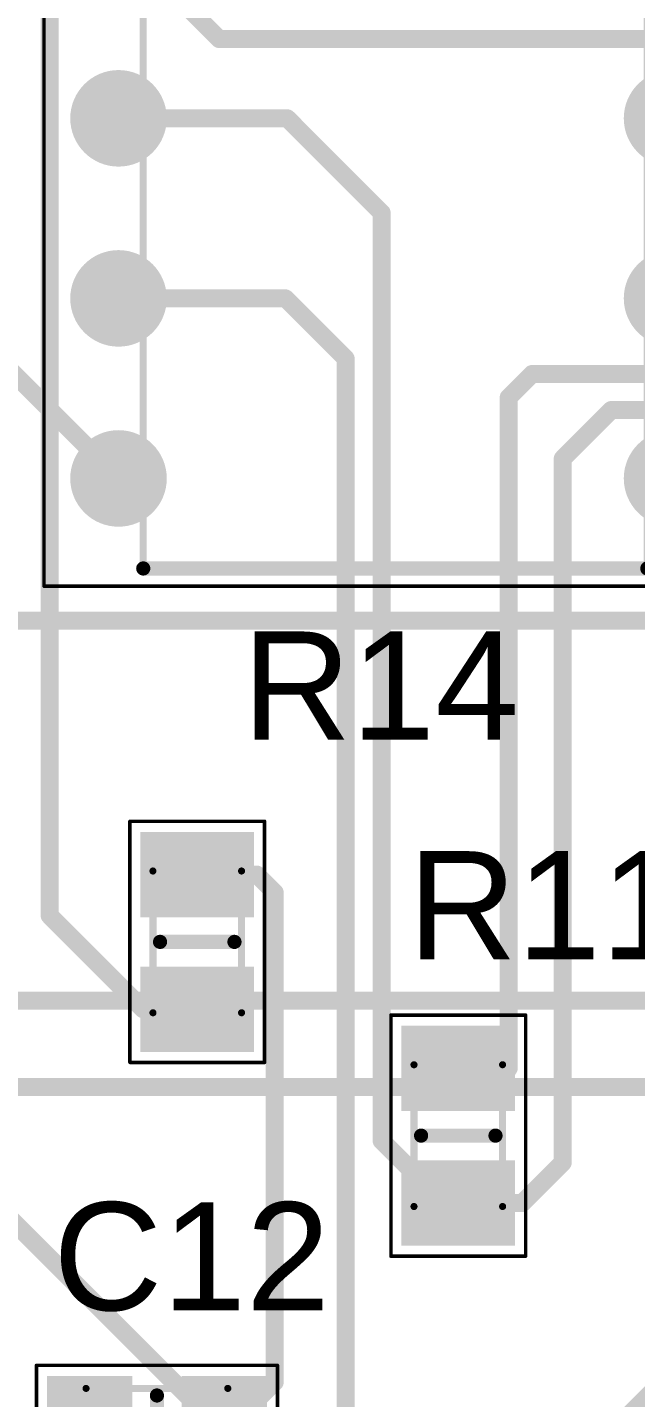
# Model space of a CAD drawing. Header units: millimetres. Extents: x 0.4 to 91.7, y 1.2 to 85.6.
# Drawn here: x 69.49 to 78.07, y 21.07 to 40.4 of the extents above; entities that cross this region are included whole.
import ezdxf

# ---------------------------------------------------------------- set-up
doc = ezdxf.new("R2010")
doc.units = ezdxf.units.MM
for name, color, linetype in [('BottomLayer', 5, 'Continuous'), ('BottomSolder', 6, 'Continuous'), ('Mechanical13', 56, 'Continuous'), ('Mechanical15', 56, 'Continuous'), ('MultiLayer', 9, 'Continuous'), ('PadHoleLayer', 156, 'Continuous'), ('TopLayer', 1, 'Continuous'), ('TopOverlay', 2, 'Continuous'), ('TopPaste', 8, 'Continuous'), ('TopSolder', 216, 'Continuous')]:
    doc.layers.add(name, color=color, linetype=linetype)
doc.styles.add('Arial', font='arial.ttf', dxfattribs={"height": 0.2})

# ---------------------------------------------------------------- blocks, each defined once
blk = doc.blocks.new('0805_16')
at = {"layer": 'TopLayer'}
for points in [[(-1.45, -0.7), (-1.45, 0.7), (-0.45, 0.7), (-0.45, -0.7)], [(0.45, -0.7), (0.45, 0.7), (1.45, 0.7), (1.45, -0.7)]]:
    blk.add_hatch(color=1, dxfattribs=at).paths.add_polyline_path(points)
at = {"layer": 'TopPaste'}
for points in [[(-1.45, -0.7), (-1.45, 0.7), (-0.45, 0.7), (-0.45, -0.7)], [(0.45, -0.7), (0.45, 0.7), (1.45, 0.7), (1.45, -0.7)]]:
    blk.add_hatch(color=8, dxfattribs=at).paths.add_polyline_path(points)
at = {"layer": 'TopSolder'}
for points in [[(-1.552, -0.802), (-1.552, 0.802), (-0.348, 0.802), (-0.348, -0.802)], [(0.348, -0.802), (0.348, 0.802), (1.552, 0.802), (1.552, -0.802)]]:
    blk.add_hatch(color=216, dxfattribs=at).paths.add_polyline_path(points)
at = {"layer": 'Mechanical13', "const_width": 0.1}
for points in [[(-1, 0.625), (1, 0.625)], [(-1, 0.625), (-1, -0.625)], [(1, 0.625), (1, -0.625)], [(-1, -0.625), (1, -0.625)]]:
    blk.add_lwpolyline(points, dxfattribs=at)
at = {"layer": 'Mechanical13', "const_width": 0.05}
for points in [[(-1.025, 0.625, 1), (-0.975, 0.625, 1)], [(-1.025, 0.625, 1), (-0.975, 0.625, 1)], [(0.975, 0.625, 1), (1.025, 0.625, 1)], [(0.975, 0.625, 1), (1.025, 0.625, 1)], [(-1.025, -0.625, 1), (-0.975, -0.625, 1)], [(-1.025, -0.625, 1), (-0.975, -0.625, 1)], [(0.975, -0.625, 1), (1.025, -0.625, 1)], [(0.975, -0.625, 1), (1.025, -0.625, 1)]]:
    blk.add_lwpolyline(points, format="xyb", close=True, dxfattribs=at)
at = {"layer": 'Mechanical15', "const_width": 0.05}
for points in [[(-1.7, 0.95), (1.7, 0.95)], [(-1.7, 0.95), (-1.7, -0.95)], [(1.7, 0.95), (1.7, -0.95)], [(-1.7, -0.95), (1.7, -0.95)]]:
    blk.add_lwpolyline(points, dxfattribs=at)
at = {"layer": 'Mechanical15', "const_width": 0.025}
for points in [[(-1.713, 0.95, 1), (-1.688, 0.95, 1)], [(-1.713, 0.95, 1), (-1.688, 0.95, 1)], [(1.688, 0.95, 1), (1.713, 0.95, 1)], [(1.688, 0.95, 1), (1.713, 0.95, 1)], [(-1.713, -0.95, 1), (-1.688, -0.95, 1)], [(-1.713, -0.95, 1), (-1.688, -0.95, 1)], [(1.688, -0.95, 1), (1.713, -0.95, 1)], [(1.688, -0.95, 1), (1.713, -0.95, 1)]]:
    blk.add_lwpolyline(points, format="xyb", close=True, dxfattribs=at)
at = {"layer": 'TopOverlay', "const_width": 0.2}
blk.add_lwpolyline([(0, 0.525), (0, -0.525)], dxfattribs=at)
at = {"layer": 'TopOverlay', "const_width": 0.1}
for points in [[(-0.05, 0.525, 1), (0.05, 0.525, 1)], [(-0.05, -0.525, 1), (0.05, -0.525, 1)]]:
    blk.add_lwpolyline(points, format="xyb", close=True, dxfattribs=at)
blk = doc.blocks.new('0805_19')
at = {"layer": 'TopLayer'}
for points in [[(-1.45, -0.7), (-1.45, 0.7), (-0.45, 0.7), (-0.45, -0.7)], [(0.45, -0.7), (0.45, 0.7), (1.45, 0.7), (1.45, -0.7)]]:
    blk.add_hatch(color=1, dxfattribs=at).paths.add_polyline_path(points)
at = {"layer": 'TopPaste'}
for points in [[(-1.45, -0.7), (-1.45, 0.7), (-0.45, 0.7), (-0.45, -0.7)], [(0.45, -0.7), (0.45, 0.7), (1.45, 0.7), (1.45, -0.7)]]:
    blk.add_hatch(color=8, dxfattribs=at).paths.add_polyline_path(points)
at = {"layer": 'TopSolder'}
for points in [[(-1.552, -0.802), (-1.552, 0.802), (-0.348, 0.802), (-0.348, -0.802)], [(0.348, -0.802), (0.348, 0.802), (1.552, 0.802), (1.552, -0.802)]]:
    blk.add_hatch(color=216, dxfattribs=at).paths.add_polyline_path(points)
at = {"layer": 'Mechanical13', "const_width": 0.1}
for points in [[(-1, 0.625), (1, 0.625)], [(-1, 0.625), (-1, -0.625)], [(1, 0.625), (1, -0.625)], [(-1, -0.625), (1, -0.625)]]:
    blk.add_lwpolyline(points, dxfattribs=at)
at = {"layer": 'Mechanical13', "const_width": 0.05}
for points in [[(-1.025, 0.625, 1), (-0.975, 0.625, 1)], [(-1.025, 0.625, 1), (-0.975, 0.625, 1)], [(0.975, 0.625, 1), (1.025, 0.625, 1)], [(0.975, 0.625, 1), (1.025, 0.625, 1)], [(-1.025, -0.625, 1), (-0.975, -0.625, 1)], [(-1.025, -0.625, 1), (-0.975, -0.625, 1)], [(0.975, -0.625, 1), (1.025, -0.625, 1)], [(0.975, -0.625, 1), (1.025, -0.625, 1)]]:
    blk.add_lwpolyline(points, format="xyb", close=True, dxfattribs=at)
at = {"layer": 'Mechanical15', "const_width": 0.05}
for points in [[(-1.7, 0.95), (1.7, 0.95)], [(-1.7, 0.95), (-1.7, -0.95)], [(1.7, 0.95), (1.7, -0.95)], [(-1.7, -0.95), (1.7, -0.95)]]:
    blk.add_lwpolyline(points, dxfattribs=at)
at = {"layer": 'Mechanical15', "const_width": 0.025}
for points in [[(-1.713, 0.95, 1), (-1.688, 0.95, 1)], [(-1.713, 0.95, 1), (-1.688, 0.95, 1)], [(1.688, 0.95, 1), (1.713, 0.95, 1)], [(1.688, 0.95, 1), (1.713, 0.95, 1)], [(-1.713, -0.95, 1), (-1.688, -0.95, 1)], [(-1.713, -0.95, 1), (-1.688, -0.95, 1)], [(1.688, -0.95, 1), (1.713, -0.95, 1)], [(1.688, -0.95, 1), (1.713, -0.95, 1)]]:
    blk.add_lwpolyline(points, format="xyb", close=True, dxfattribs=at)
at = {"layer": 'TopOverlay', "const_width": 0.2}
blk.add_lwpolyline([(0, 0.525), (0, -0.525)], dxfattribs=at)
at = {"layer": 'TopOverlay', "const_width": 0.1}
for points in [[(-0.05, 0.525, 1), (0.05, 0.525, 1)], [(-0.05, -0.525, 1), (0.05, -0.525, 1)]]:
    blk.add_lwpolyline(points, format="xyb", close=True, dxfattribs=at)
blk = doc.blocks.new('IC2____________48')
at = {"layer": 'BottomLayer'}
blk.add_hatch(color=5, dxfattribs=at).paths.add_polyline_path([(-4.484, 4.389), (-3.326, 4.389), (-3.326, 3.231), (-4.484, 3.231)])
h = blk.add_hatch(color=5, dxfattribs=at)
edge = h.paths.add_edge_path()
edge.add_arc((3.905, 3.81), 0.579, 0, 360)
h = blk.add_hatch(color=5, dxfattribs=at)
edge = h.paths.add_edge_path()
edge.add_arc((-3.905, 1.27), 0.579, 0, 360)
h = blk.add_hatch(color=5, dxfattribs=at)
edge = h.paths.add_edge_path()
edge.add_arc((3.905, 1.27), 0.579, 0, 360)
h = blk.add_hatch(color=5, dxfattribs=at)
edge = h.paths.add_edge_path()
edge.add_arc((-3.905, -1.27), 0.579, 0, 360)
h = blk.add_hatch(color=5, dxfattribs=at)
edge = h.paths.add_edge_path()
edge.add_arc((3.905, -1.27), 0.579, 0, 360)
h = blk.add_hatch(color=5, dxfattribs=at)
edge = h.paths.add_edge_path()
edge.add_arc((-3.905, -3.81), 0.579, 0, 360)
h = blk.add_hatch(color=5, dxfattribs=at)
edge = h.paths.add_edge_path()
edge.add_arc((3.905, -3.81), 0.579, 0, 360)
at = {"layer": 'BottomSolder'}
blk.add_hatch(color=6, dxfattribs=at).paths.add_polyline_path([(-4.586, 4.491), (-3.224, 4.491), (-3.224, 3.129), (-4.586, 3.129)])
h = blk.add_hatch(color=6, dxfattribs=at)
edge = h.paths.add_edge_path()
edge.add_arc((3.905, 3.81), 0.681, 0, 360)
h = blk.add_hatch(color=6, dxfattribs=at)
edge = h.paths.add_edge_path()
edge.add_arc((-3.905, 1.27), 0.681, 0, 360)
h = blk.add_hatch(color=6, dxfattribs=at)
edge = h.paths.add_edge_path()
edge.add_arc((3.905, 1.27), 0.681, 0, 360)
h = blk.add_hatch(color=6, dxfattribs=at)
edge = h.paths.add_edge_path()
edge.add_arc((-3.905, -1.27), 0.681, 0, 360)
h = blk.add_hatch(color=6, dxfattribs=at)
edge = h.paths.add_edge_path()
edge.add_arc((3.905, -1.27), 0.681, 0, 360)
h = blk.add_hatch(color=6, dxfattribs=at)
edge = h.paths.add_edge_path()
edge.add_arc((-3.905, -3.81), 0.681, 0, 360)
h = blk.add_hatch(color=6, dxfattribs=at)
edge = h.paths.add_edge_path()
edge.add_arc((3.905, -3.81), 0.681, 0, 360)
at = {"layer": 'MultiLayer'}
blk.add_hatch(color=9, dxfattribs=at).paths.add_polyline_path([(-4.484, 4.389), (-3.326, 4.389), (-3.326, 3.231), (-4.484, 3.231)])
h = blk.add_hatch(color=9, dxfattribs=at)
edge = h.paths.add_edge_path()
edge.add_arc((3.905, 3.81), 0.579, 0, 360)
h = blk.add_hatch(color=9, dxfattribs=at)
edge = h.paths.add_edge_path()
edge.add_arc((-3.905, 1.27), 0.579, 0, 360)
h = blk.add_hatch(color=9, dxfattribs=at)
edge = h.paths.add_edge_path()
edge.add_arc((3.905, 1.27), 0.579, 0, 360)
h = blk.add_hatch(color=9, dxfattribs=at)
edge = h.paths.add_edge_path()
edge.add_arc((-3.905, -1.27), 0.579, 0, 360)
h = blk.add_hatch(color=9, dxfattribs=at)
edge = h.paths.add_edge_path()
edge.add_arc((3.905, -1.27), 0.579, 0, 360)
h = blk.add_hatch(color=9, dxfattribs=at)
edge = h.paths.add_edge_path()
edge.add_arc((-3.905, -3.81), 0.579, 0, 360)
h = blk.add_hatch(color=9, dxfattribs=at)
edge = h.paths.add_edge_path()
edge.add_arc((3.905, -3.81), 0.579, 0, 360)
at = {"layer": 'PadHoleLayer'}
h = blk.add_hatch(color=156, dxfattribs=at)
edge = h.paths.add_edge_path()
edge.add_arc((-3.905, 3.81), 0.379, 0, 360)
h = blk.add_hatch(color=156, dxfattribs=at)
edge = h.paths.add_edge_path()
edge.add_arc((3.905, 3.81), 0.379, 0, 360)
h = blk.add_hatch(color=156, dxfattribs=at)
edge = h.paths.add_edge_path()
edge.add_arc((-3.905, 1.27), 0.379, 0, 360)
h = blk.add_hatch(color=156, dxfattribs=at)
edge = h.paths.add_edge_path()
edge.add_arc((3.905, 1.27), 0.379, 0, 360)
h = blk.add_hatch(color=156, dxfattribs=at)
edge = h.paths.add_edge_path()
edge.add_arc((-3.905, -1.27), 0.379, 0, 360)
h = blk.add_hatch(color=156, dxfattribs=at)
edge = h.paths.add_edge_path()
edge.add_arc((3.905, -1.27), 0.379, 0, 360)
h = blk.add_hatch(color=156, dxfattribs=at)
edge = h.paths.add_edge_path()
edge.add_arc((-3.905, -3.81), 0.379, 0, 360)
h = blk.add_hatch(color=156, dxfattribs=at)
edge = h.paths.add_edge_path()
edge.add_arc((3.905, -3.81), 0.379, 0, 360)
at = {"layer": 'TopLayer'}
blk.add_hatch(color=1, dxfattribs=at).paths.add_polyline_path([(-4.484, 4.389), (-3.326, 4.389), (-3.326, 3.231), (-4.484, 3.231)])
h = blk.add_hatch(color=1, dxfattribs=at)
edge = h.paths.add_edge_path()
edge.add_arc((3.905, 3.81), 0.579, 0, 360)
h = blk.add_hatch(color=1, dxfattribs=at)
edge = h.paths.add_edge_path()
edge.add_arc((-3.905, 1.27), 0.579, 0, 360)
h = blk.add_hatch(color=1, dxfattribs=at)
edge = h.paths.add_edge_path()
edge.add_arc((3.905, 1.27), 0.579, 0, 360)
h = blk.add_hatch(color=1, dxfattribs=at)
edge = h.paths.add_edge_path()
edge.add_arc((-3.905, -1.27), 0.579, 0, 360)
h = blk.add_hatch(color=1, dxfattribs=at)
edge = h.paths.add_edge_path()
edge.add_arc((3.905, -1.27), 0.579, 0, 360)
h = blk.add_hatch(color=1, dxfattribs=at)
edge = h.paths.add_edge_path()
edge.add_arc((-3.905, -3.81), 0.579, 0, 360)
h = blk.add_hatch(color=1, dxfattribs=at)
edge = h.paths.add_edge_path()
edge.add_arc((3.905, -3.81), 0.579, 0, 360)
at = {"layer": 'TopSolder'}
blk.add_hatch(color=216, dxfattribs=at).paths.add_polyline_path([(-4.586, 4.491), (-3.224, 4.491), (-3.224, 3.129), (-4.586, 3.129)])
h = blk.add_hatch(color=216, dxfattribs=at)
edge = h.paths.add_edge_path()
edge.add_arc((3.905, 3.81), 0.681, 0, 360)
h = blk.add_hatch(color=216, dxfattribs=at)
edge = h.paths.add_edge_path()
edge.add_arc((-3.905, 1.27), 0.681, 0, 360)
h = blk.add_hatch(color=216, dxfattribs=at)
edge = h.paths.add_edge_path()
edge.add_arc((3.905, 1.27), 0.681, 0, 360)
h = blk.add_hatch(color=216, dxfattribs=at)
edge = h.paths.add_edge_path()
edge.add_arc((-3.905, -1.27), 0.681, 0, 360)
h = blk.add_hatch(color=216, dxfattribs=at)
edge = h.paths.add_edge_path()
edge.add_arc((3.905, -1.27), 0.681, 0, 360)
h = blk.add_hatch(color=216, dxfattribs=at)
edge = h.paths.add_edge_path()
edge.add_arc((-3.905, -3.81), 0.681, 0, 360)
h = blk.add_hatch(color=216, dxfattribs=at)
edge = h.paths.add_edge_path()
edge.add_arc((3.905, -3.81), 0.681, 0, 360)
at = {"layer": 'Mechanical13', "const_width": 0.1}
for points in [[(-3.556, 3.81), (-2.286, 5.08)], [(-3.556, -5.08), (-3.556, 5.08)], [(-3.556, 5.08), (3.556, 5.08)], [(3.556, -5.08), (3.556, 5.08)], [(-3.556, -5.08), (3.556, -5.08)]]:
    blk.add_lwpolyline(points, dxfattribs=at)
at = {"layer": 'Mechanical13', "const_width": 0.05}
for points in [[(-3.581, 5.08, 1), (-3.531, 5.08, 1)], [(-3.581, 5.08, 1), (-3.531, 5.08, 1)], [(-2.311, 5.08, 1), (-2.261, 5.08, 1)], [(3.531, 5.08, 1), (3.581, 5.08, 1)], [(3.531, 5.08, 1), (3.581, 5.08, 1)], [(-3.581, 3.81, 1), (-3.531, 3.81, 1)], [(-3.581, -5.08, 1), (-3.531, -5.08, 1)], [(-3.581, -5.08, 1), (-3.531, -5.08, 1)], [(3.531, -5.08, 1), (3.581, -5.08, 1)], [(3.531, -5.08, 1), (3.581, -5.08, 1)]]:
    blk.add_lwpolyline(points, format="xyb", close=True, dxfattribs=at)
at = {"layer": 'Mechanical15', "const_width": 0.05}
for points in [[(-4.956, -5.33), (-4.956, 5.33)], [(-4.956, 5.33), (4.956, 5.33)], [(4.956, -5.33), (4.956, 5.33)], [(-4.956, -5.33), (4.956, -5.33)]]:
    blk.add_lwpolyline(points, dxfattribs=at)
at = {"layer": 'Mechanical15', "const_width": 0.025}
for points in [[(-4.968, 5.33, 1), (-4.943, 5.33, 1)], [(-4.968, 5.33, 1), (-4.943, 5.33, 1)], [(4.944, 5.33, 1), (4.969, 5.33, 1)], [(4.944, 5.33, 1), (4.969, 5.33, 1)], [(-4.968, -5.33, 1), (-4.943, -5.33, 1)], [(-4.968, -5.33, 1), (-4.943, -5.33, 1)], [(4.944, -5.33, 1), (4.969, -5.33, 1)], [(4.944, -5.33, 1), (4.969, -5.33, 1)]]:
    blk.add_lwpolyline(points, format="xyb", close=True, dxfattribs=at)
at = {"layer": 'TopOverlay', "const_width": 0.2}
for points in [[(-4.484, 5.08), (3.556, 5.08)], [(-3.556, -5.08), (3.556, -5.08)]]:
    blk.add_lwpolyline(points, dxfattribs=at)
at = {"layer": 'TopOverlay', "const_width": 0.1}
for points in [[(-4.534, 5.08, 1), (-4.434, 5.08, 1)], [(3.506, 5.08, 1), (3.606, 5.08, 1)], [(-3.606, -5.08, 1), (-3.506, -5.08, 1)], [(3.506, -5.08, 1), (3.606, -5.08, 1)]]:
    blk.add_lwpolyline(points, format="xyb", close=True, dxfattribs=at)
blk = doc.blocks.new('0805_55')
at = {"layer": 'TopLayer'}
for points in [[(-1.45, -0.7), (-1.45, 0.7), (-0.45, 0.7), (-0.45, -0.7)], [(0.45, -0.7), (0.45, 0.7), (1.45, 0.7), (1.45, -0.7)]]:
    blk.add_hatch(color=1, dxfattribs=at).paths.add_polyline_path(points)
at = {"layer": 'TopPaste'}
for points in [[(-1.45, -0.7), (-1.45, 0.7), (-0.45, 0.7), (-0.45, -0.7)], [(0.45, -0.7), (0.45, 0.7), (1.45, 0.7), (1.45, -0.7)]]:
    blk.add_hatch(color=8, dxfattribs=at).paths.add_polyline_path(points)
at = {"layer": 'TopSolder'}
for points in [[(-1.552, -0.802), (-1.552, 0.802), (-0.348, 0.802), (-0.348, -0.802)], [(0.348, -0.802), (0.348, 0.802), (1.552, 0.802), (1.552, -0.802)]]:
    blk.add_hatch(color=216, dxfattribs=at).paths.add_polyline_path(points)
at = {"layer": 'Mechanical13', "const_width": 0.1}
for points in [[(1, 0.625), (-1, 0.625)], [(-1, 0.625), (-1, -0.625)], [(1, 0.625), (1, -0.625)], [(1, -0.625), (-1, -0.625)]]:
    blk.add_lwpolyline(points, dxfattribs=at)
at = {"layer": 'Mechanical13', "const_width": 0.05}
for points in [[(-1.025, 0.625, 1), (-0.975, 0.625, 1)], [(-1.025, 0.625, 1), (-0.975, 0.625, 1)], [(0.975, 0.625, 1), (1.025, 0.625, 1)], [(0.975, 0.625, 1), (1.025, 0.625, 1)], [(-1.025, -0.625, 1), (-0.975, -0.625, 1)], [(-1.025, -0.625, 1), (-0.975, -0.625, 1)], [(0.975, -0.625, 1), (1.025, -0.625, 1)], [(0.975, -0.625, 1), (1.025, -0.625, 1)]]:
    blk.add_lwpolyline(points, format="xyb", close=True, dxfattribs=at)
at = {"layer": 'Mechanical15', "const_width": 0.05}
for points in [[(1.7, 0.95), (-1.7, 0.95)], [(-1.7, 0.95), (-1.7, -0.95)], [(1.7, 0.95), (1.7, -0.95)], [(1.7, -0.95), (-1.7, -0.95)]]:
    blk.add_lwpolyline(points, dxfattribs=at)
at = {"layer": 'Mechanical15', "const_width": 0.025}
for points in [[(-1.713, 0.95, 1), (-1.688, 0.95, 1)], [(-1.713, 0.95, 1), (-1.688, 0.95, 1)], [(1.688, 0.95, 1), (1.713, 0.95, 1)], [(1.688, 0.95, 1), (1.713, 0.95, 1)], [(-1.713, -0.95, 1), (-1.688, -0.95, 1)], [(-1.713, -0.95, 1), (-1.688, -0.95, 1)], [(1.688, -0.95, 1), (1.713, -0.95, 1)], [(1.688, -0.95, 1), (1.713, -0.95, 1)]]:
    blk.add_lwpolyline(points, format="xyb", close=True, dxfattribs=at)
at = {"layer": 'TopOverlay', "const_width": 0.2}
blk.add_lwpolyline([(0, 0.525), (0, -0.525)], dxfattribs=at)
at = {"layer": 'TopOverlay', "const_width": 0.1}
for points in [[(-0.05, 0.525, 1), (0.05, 0.525, 1)], [(-0.05, -0.525, 1), (0.05, -0.525, 1)]]:
    blk.add_lwpolyline(points, format="xyb", close=True, dxfattribs=at)

msp = doc.modelspace()

# ---------------------------------------------------------------- linework, layer by layer
at = {"layer": 'BottomLayer', "const_width": 0.254}
for points in [[(70.771, 41.656), (72.193, 40.234)], [(72.193, 40.234), (79.553, 40.234)], [(66.128, 38.679), (70.771, 34.036)], [(59.08, 32.029), (88.585, 32.029)], [(64.389, 26.67), (87.274, 26.67)], [(60.528, 25.451), (88.392, 25.451)]]:
    msp.add_lwpolyline(points, dxfattribs=at)
at = {"layer": 'BottomLayer', "const_width": 0.127}
for points in [[(72.129, 40.234, 1), (72.256, 40.234, 1)], [(72.129, 40.234, 1), (72.256, 40.234, 1)], [(70.707, 34.036, 1), (70.834, 34.036, 1)]]:
    msp.add_lwpolyline(points, format="xyb", close=True, dxfattribs=at)
at = {"layer": 'TopLayer', "const_width": 0.254}
for points in [[(69.799, 27.869), (69.799, 40.685)], [(70.771, 39.116), (73.152, 39.116)], [(73.152, 39.116), (74.484, 37.784)], [(74.484, 24.693), (74.484, 37.784)], [(70.771, 36.576), (73.127, 36.576)], [(73.127, 36.576), (73.976, 35.727)], [(73.976, 18.48), (73.976, 35.727)], [(76.276, 35.179), (76.606, 35.509)], [(76.606, 35.509), (79.458, 35.509)], [(76.276, 25.715), (76.276, 35.179)], [(77.038, 34.315), (77.724, 35.001)], [(77.724, 35.001), (79.248, 35.001)], [(77.038, 24.384), (77.038, 34.315)], [(71.882, 28.448), (72.72, 28.448)], [(72.72, 28.448), (72.974, 28.194)], [(72.974, 21.286), (72.974, 28.194)], [(64.897, 27.94), (72.263, 20.575)], [(69.799, 27.869), (71.12, 26.548)], [(71.12, 26.548), (71.882, 26.548)], [(75.565, 25.715), (76.276, 25.715)], [(74.484, 24.693), (75.362, 23.815)], [(76.469, 23.815), (77.038, 24.384)], [(75.362, 23.815), (75.565, 23.815)], [(75.565, 23.815), (76.469, 23.815)], [(72.263, 20.574), (72.974, 21.286)], [(74.803, 17.653), (78.409, 21.26)]]:
    msp.add_lwpolyline(points, dxfattribs=at)
at = {"layer": 'TopLayer', "const_width": 0.127}
for points in [[(70.707, 39.116, 1), (70.834, 39.116, 1)], [(73.088, 39.116, 1), (73.215, 39.116, 1)], [(73.088, 39.116, 1), (73.215, 39.116, 1)], [(74.42, 37.784, 1), (74.547, 37.784, 1)], [(74.42, 37.784, 1), (74.547, 37.784, 1)], [(70.707, 36.576, 1), (70.834, 36.576, 1)], [(73.063, 36.576, 1), (73.19, 36.576, 1)], [(73.063, 36.576, 1), (73.19, 36.576, 1)], [(73.912, 35.727, 1), (74.039, 35.727, 1)], [(73.912, 35.727, 1), (74.039, 35.727, 1)], [(76.543, 35.509, 1), (76.67, 35.509, 1)], [(76.543, 35.509, 1), (76.67, 35.509, 1)], [(76.213, 35.179, 1), (76.34, 35.179, 1)], [(76.213, 35.179, 1), (76.34, 35.179, 1)], [(77.66, 35.001, 1), (77.787, 35.001, 1)], [(77.66, 35.001, 1), (77.787, 35.001, 1)], [(76.975, 34.315, 1), (77.102, 34.315, 1)], [(76.975, 34.315, 1), (77.102, 34.315, 1)], [(71.818, 28.448, 1), (71.945, 28.448, 1)], [(72.657, 28.448, 1), (72.784, 28.448, 1)], [(72.657, 28.448, 1), (72.784, 28.448, 1)], [(72.911, 28.194, 1), (73.038, 28.194, 1)], [(72.911, 28.194, 1), (73.038, 28.194, 1)], [(69.736, 27.869, 1), (69.863, 27.869, 1)], [(69.736, 27.869, 1), (69.863, 27.869, 1)], [(71.056, 26.548, 1), (71.183, 26.548, 1)], [(71.056, 26.548, 1), (71.183, 26.548, 1)], [(71.818, 26.548, 1), (71.945, 26.548, 1)], [(75.501, 25.715, 1), (75.628, 25.715, 1)], [(76.213, 25.715, 1), (76.34, 25.715, 1)], [(76.213, 25.715, 1), (76.34, 25.715, 1)], [(74.42, 24.693, 1), (74.547, 24.693, 1)], [(74.42, 24.693, 1), (74.547, 24.693, 1)], [(76.975, 24.384, 1), (77.102, 24.384, 1)], [(76.975, 24.384, 1), (77.102, 24.384, 1)], [(75.298, 23.815, 1), (75.425, 23.815, 1)], [(75.298, 23.815, 1), (75.425, 23.815, 1)], [(75.501, 23.815, 1), (75.628, 23.815, 1)], [(75.501, 23.815, 1), (75.628, 23.815, 1)], [(76.406, 23.815, 1), (76.533, 23.815, 1)], [(76.406, 23.815, 1), (76.533, 23.815, 1)], [(72.911, 21.286, 1), (73.038, 21.286, 1)], [(72.911, 21.286, 1), (73.038, 21.286, 1)]]:
    msp.add_lwpolyline(points, format="xyb", close=True, dxfattribs=at)

# ---------------------------------------------------------------- block references
msp.add_blockref('IC2____________48', (74.676, 37.846))
for name, p, rotation in [('0805_16', (71.882, 27.498), 90), ('0805_19', (75.565, 24.765), 90), ('0805_55', (71.313, 20.574), 180)]:
    msp.add_blockref(name, p, dxfattribs=dict(rotation=rotation))

# ---------------------------------------------------------------- texts
at = {"layer": 'TopOverlay', "style": 'Arial'}
for s, p in [('R14', (72.517, 30.353)), ('R11', (74.853, 27.254)), ('C12', (69.85, 22.301))]:
    msp.add_text(s, height=1.524, dxfattribs=at).set_placement(p)

doc.saveas('drawing.dxf')
